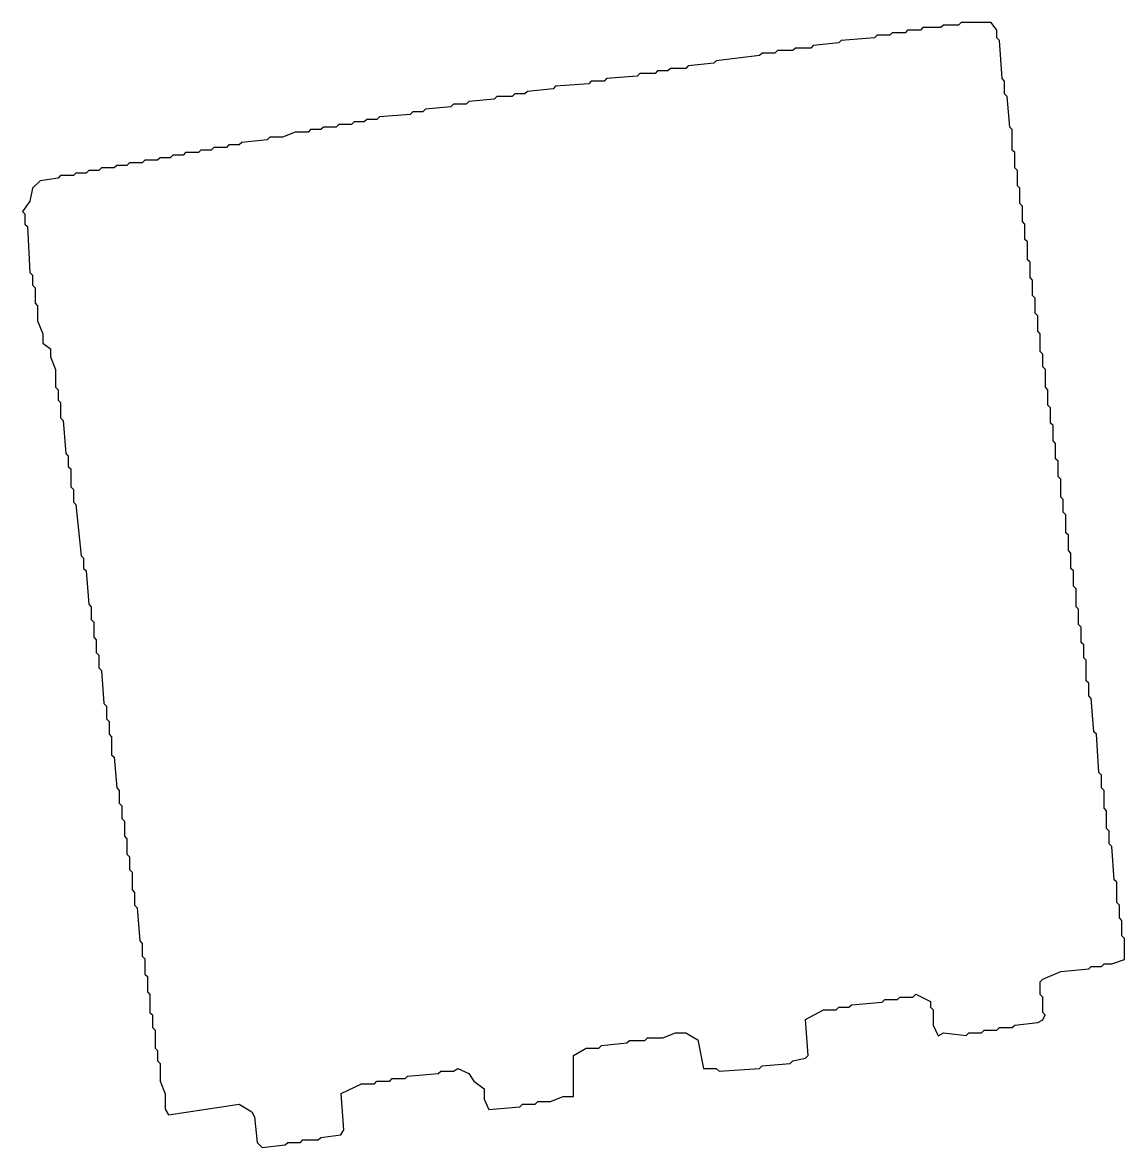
# Model space of a CAD drawing. Header units: millimetres. Extents: x 52 to 160, y 94 to 204.
import ezdxf

# ---------------------------------------------------------------- set-up
doc = ezdxf.new("R2010")
doc.units = ezdxf.units.MM
doc.layers.add('OUTER', color=3, linetype='CONTINUOUS')

msp = doc.modelspace()

# ---------------------------------------------------------------- linework, layer by layer
at = {"layer": 'OUTER'}
msp.add_lwpolyline([(146.41866, 204.5), (143.5, 204.5), (143.25, 204.25), (141.75, 204.25), (141.5, 204), (139.75, 204), (139.5, 203.75), (138.25, 203.75), (138, 203.5), (136.75, 203.5), (136.5, 203.25), (135.25, 203.25), (135, 203), (131.75, 202.75), (131.5, 202.5), (129, 202.25), (128.75, 202), (127.25, 202), (127, 201.75), (125.5, 201.75), (125.25, 201.5), (124, 201.5), (123.75, 201.25), (119.5, 200.75), (119.25, 200.5), (116.75, 200.25), (116.5, 200), (115, 200), (114.75, 199.75), (113.75, 199.75), (113.5, 199.5), (112, 199.5), (111.75, 199.25), (108.75, 199), (108.5, 198.75), (107.25, 198.75), (107, 198.5), (103.75, 198.25), (103.5, 198), (101, 197.75), (100.75, 197.5), (99.75, 197.5), (99.5, 197.25), (98, 197.25), (97.75, 197), (95.25, 196.75), (95, 196.5), (93.75, 196.5), (93.5, 196.25), (91, 196), (90.75, 195.75), (89.75, 195.75), (89.5, 195.5), (86.5, 195.25), (86.25, 195), (85.25, 195), (85, 194.75), (84, 194.75), (83.75, 194.5), (82.5, 194.5), (82.25, 194.25), (81, 194.25), (80.75, 194), (79.75, 194), (79.5, 193.75), (78.25, 193.75), (77, 193.25), (75.75, 193.25), (75.5, 193), (73, 192.75), (72.75, 192.5), (71.75, 192.5), (71.5, 192.25), (70.25, 192.25), (70, 192), (69, 192), (68.75, 191.75), (67.5, 191.75), (67.25, 191.5), (66.25, 191.5), (66, 191.25), (65, 191.25), (64.75, 191), (63.5, 191), (63.25, 190.75), (62, 190.75), (61.75, 190.5), (60.75, 190.5), (60.5, 190.25), (59.25, 190.25), (59, 190), (58, 190), (57.75, 189.75), (56.75, 189.75), (56.5, 189.5), (55.25, 189.5), (55, 189.25), (53.25, 189), (52.5, 188.25), (52.25, 187), (51.515551, 185.984449), (51.75, 185.75), (51.75, 184.75), (52, 184.5), (52.25, 180), (52.5, 179.75), (52.5, 178.75), (52.75, 178.5), (52.75, 177), (53, 176.75), (53, 175.25), (53.5, 174), (53.5, 173.081345), (54.25, 172.523322), (54.25, 171.75), (54.75, 170.5), (54.75, 168.75), (55, 168.5), (55, 167.5), (55.25, 167.25), (55.25, 165.75), (55.5, 165.5), (55.75, 162.25), (56, 162), (56, 161), (56.25, 160.75), (56.25, 159), (56.5, 158.75), (56.5, 157.5), (56.75, 157.25), (57.25, 152.25), (57.5, 152), (57.5, 151), (57.75, 150.75), (58, 147.5), (58.25, 147.25), (58.25, 146), (58.5, 145.75), (58.5, 144.25), (58.75, 144), (58.75, 142.75), (59, 142.5), (59, 141.25), (59.25, 141), (59.5, 137.75), (59.75, 137.5), (59.75, 136.25), (60, 136), (60, 134.75), (60.25, 134.5), (60.25, 132.75), (60.5, 132.5), (60.75, 129.5), (61, 129.25), (61, 128), (61.25, 127.75), (61.25, 126.5), (61.5, 126.25), (61.5, 124.75), (61.75, 124.5), (61.75, 123), (62, 122.75), (62, 121.5), (62.25, 121.25), (62.25, 119.5), (62.5, 119.25), (62.5, 118), (62.75, 117.75), (63, 114.5), (63.25, 114.25), (63.25, 113), (63.5, 112.75), (63.5, 111.25), (63.75, 111), (63.75, 109.5), (64, 109.25), (64, 107.5), (64.25, 107.25), (64.25, 106), (64.5, 105.75), (64.5, 104), (64.75, 103.75), (64.75, 102.75), (65, 102.5), (65, 100.75), (65.5, 99.5), (65.5, 98), (65.816144, 97.470695), (72.75, 98.5), (74, 97.75), (74.25, 97.25), (74.5, 94.75), (74.995706, 94.254294), (77.25, 94.5), (77.5, 94.75), (78.75, 94.75), (79, 95), (80.5, 95), (80.75, 95.25), (82.698553, 95.498156), (83, 96), (82.725515, 99.561834), (84.75, 100.5), (86, 100.5), (86.25, 100.75), (87.5, 100.75), (87.75, 101), (89, 101), (89.25, 101.25), (92.25, 101.5), (92.5, 101.75), (93.75, 101.75), (94.159918, 102.002257), (95.25, 101.5), (95.75, 100.75), (96.75, 100.017288), (96.75, 99), (97.210313, 97.992259), (100.25, 98.25), (100.5, 98.5), (101.75, 98.5), (102, 98.75), (103.25, 98.75), (104.5, 99.25), (105.5, 99.25), (105.5, 103.28052), (106.75, 104), (108, 104), (108.25, 104.25), (110.75, 104.5), (111, 104.75), (112.5, 104.75), (112.75, 105), (114.25, 105), (115.5, 105.5), (116.5, 105.5), (117.701003, 104.807525), (118.254778, 102), (119.5, 102), (119.766611, 101.733389), (123.75, 102), (124, 102.25), (126.75, 102.5), (127, 102.75), (128.25, 103), (128.518481, 103.268481), (128.255163, 106.790289), (130, 107.75), (131.25, 107.75), (131.5, 108), (132.5, 108), (132.75, 108.25), (135.75, 108.5), (136, 108.75), (137.25, 108.75), (137.5, 109), (138.75, 109), (139.038648, 109.288648), (140.5, 108.548936), (140.5, 108), (140.75, 107.75), (140.75, 106.25), (141.232001, 105.1899), (141.75, 105.5), (143.977471, 105.227471), (144.25, 105.5), (145.5, 105.5), (145.75, 105.75), (147, 105.75), (147.25, 106), (148.5, 106), (148.75, 106.25), (151, 106.5), (151.5, 106.75), (151.728585, 107.271415), (151.5, 107.5), (151.5, 109), (151.25, 109.25), (151.25, 110.5), (151.5, 110.75), (153.25, 111.5), (156, 111.75), (156.25, 112), (157.25, 112), (157.5, 112.25), (158.25, 112.25), (159.5, 112.689235), (159.5, 114.75), (159.25, 115), (159.25, 116.5), (159, 116.75), (159, 118), (158.75, 118.25), (158.75, 120.25), (158.5, 120.5), (158.25, 123.75), (158, 124), (158, 125.25), (157.75, 125.5), (157.75, 127.25), (157.5, 127.5), (157.5, 129.25), (157.25, 129.5), (157.25, 130.75), (157, 131), (156.75, 134.75), (156.5, 135), (156.25, 138.25), (156, 138.5), (156, 139.75), (155.75, 140), (155.75, 142), (155.5, 142.25), (155.5, 143.5), (155.25, 143.75), (155.25, 145.25), (155, 145.5), (155, 147), (154.75, 147.25), (154.75, 149), (154.5, 149.25), (154.5, 150.75), (154.25, 151), (154.25, 152.5), (154, 152.75), (154, 154.25), (153.75, 154.5), (153.75, 156.25), (153.5, 156.5), (153.5, 157.75), (153.25, 158), (153.25, 159.75), (153, 160), (153, 161.5), (152.75, 161.75), (152.75, 163.25), (152.5, 163.5), (152.5, 165), (152.25, 165.25), (152.25, 166.75), (152, 167), (152, 168.5), (151.75, 168.75), (151.75, 170.5), (151.5, 170.75), (151.5, 172), (151.25, 172.25), (151.25, 174), (151, 174.25), (151, 175.75), (150.75, 176), (150.75, 177.5), (150.5, 177.75), (150.5, 179.25), (150.25, 179.5), (150.25, 181), (150, 181.25), (150, 183), (149.75, 183.25), (149.75, 184.75), (149.5, 185), (149.5, 186.5), (149.25, 186.75), (149.25, 188.25), (149, 188.5), (149, 190), (148.75, 190.25), (148.75, 191.75), (148.5, 192), (148.5, 194), (148.25, 194.25), (148, 197.25), (147.75, 197.5), (147.75, 198.75), (147.5, 199), (147.25, 202.75), (147, 203), (147, 203.75)], close=True, dxfattribs=at)

doc.saveas('drawing.dxf')
